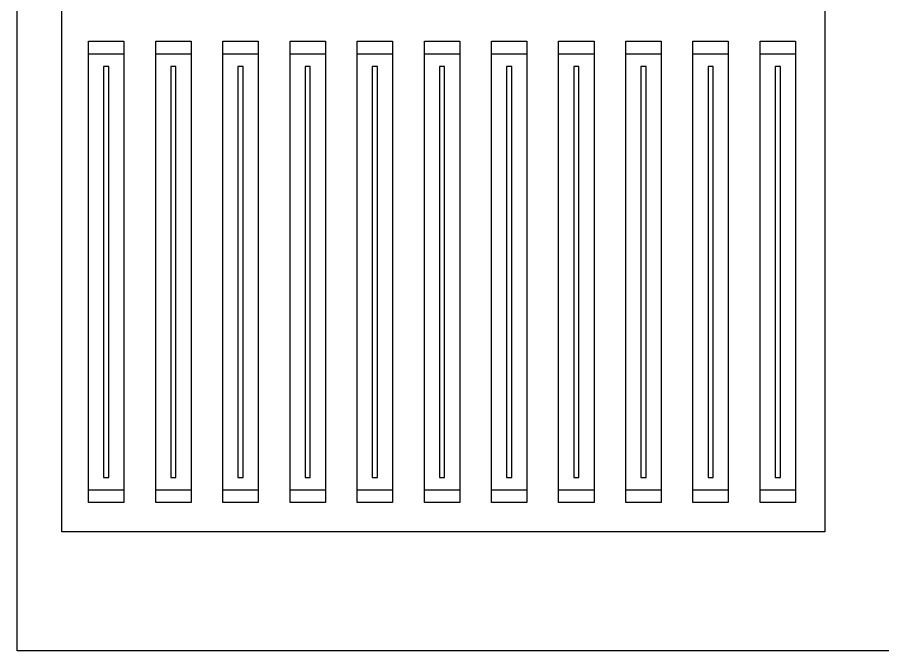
# Model space of a CAD drawing. Extents: x 0 to 96, y -48 to 0.
# Drawn here: x 0 to 32.78, y -48 to -24 of the extents above; entities that cross this region are included whole.
import ezdxf

# ---------------------------------------------------------------- set-up
doc = ezdxf.new("R2010")
doc.units = 0
doc.header["$MEASUREMENT"] = 0
doc.layers.add('LAYER_1', color=18, linetype='CONTINUOUS')

# ---------------------------------------------------------------- blocks, each defined once
blk = doc.blocks.new('BLOCK_6')
at = {"layer": 'LAYER_1', "color": 7}
blk.add_line((4.038, -41.919), (4.038, -42.389), dxfattribs=at)
blk = doc.blocks.new('BLOCK_7')
at = {"layer": 'LAYER_1', "color": 7}
blk.add_line((2.699, -42.389), (2.699, -41.919), dxfattribs=at)
blk = doc.blocks.new('BLOCK_8')
at = {"layer": 'LAYER_1', "color": 7}
blk.add_line((4.038, -42.389), (2.699, -42.389), dxfattribs=at)
blk = doc.blocks.new('BLOCK_9')
at = {"layer": 'LAYER_1', "color": 7}
blk.add_line((4.038, -24.909), (4.038, -25.379), dxfattribs=at)
blk = doc.blocks.new('BLOCK_10')
at = {"layer": 'LAYER_1', "color": 7}
blk.add_line((2.699, -25.379), (2.699, -24.909), dxfattribs=at)
blk = doc.blocks.new('BLOCK_11')
at = {"layer": 'LAYER_1', "color": 7}
blk.add_line((2.699, -24.909), (4.038, -24.909), dxfattribs=at)
blk = doc.blocks.new('BLOCK_12')
at = {"layer": 'LAYER_1', "color": 7}
blk.add_line((4.038, -25.379), (4.038, -41.919), dxfattribs=at)
blk = doc.blocks.new('BLOCK_13')
at = {"layer": 'LAYER_1', "color": 7}
blk.add_line((2.699, -25.379), (4.038, -25.379), dxfattribs=at)
blk = doc.blocks.new('BLOCK_14')
at = {"layer": 'LAYER_1', "color": 7}
blk.add_line((2.699, -41.919), (2.699, -25.379), dxfattribs=at)
blk = doc.blocks.new('BLOCK_15')
at = {"layer": 'LAYER_1', "color": 7}
blk.add_line((4.038, -41.919), (2.699, -41.919), dxfattribs=at)
blk = doc.blocks.new('BLOCK_16')
at = {"layer": 'LAYER_1', "color": 7}
blk.add_line((3.467, -41.432), (3.467, -25.865), dxfattribs=at)
blk = doc.blocks.new('BLOCK_17')
at = {"layer": 'LAYER_1', "color": 7}
blk.add_line((3.27, -41.432), (3.467, -41.432), dxfattribs=at)
blk = doc.blocks.new('BLOCK_18')
at = {"layer": 'LAYER_1', "color": 7}
blk.add_line((3.467, -25.865), (3.27, -25.865), dxfattribs=at)
blk = doc.blocks.new('BLOCK_19')
at = {"layer": 'LAYER_1', "color": 7}
blk.add_line((3.27, -25.865), (3.27, -41.432), dxfattribs=at)
blk = doc.blocks.new('BLOCK_20')
at = {"layer": 'LAYER_1', "color": 114}
blk.add_line((3.467, -41.432), (3.467, -25.865), dxfattribs=at)
blk = doc.blocks.new('BLOCK_21')
at = {"layer": 'LAYER_1', "color": 114}
blk.add_line((3.27, -41.432), (3.467, -41.432), dxfattribs=at)
blk = doc.blocks.new('BLOCK_22')
at = {"layer": 'LAYER_1', "color": 114}
blk.add_line((3.27, -25.865), (3.27, -41.432), dxfattribs=at)
blk = doc.blocks.new('BLOCK_23')
at = {"layer": 'LAYER_1', "color": 114}
blk.add_line((3.467, -25.865), (3.27, -25.865), dxfattribs=at)
blk = doc.blocks.new('BLOCK_5')
at = {"layer": 'LAYER_1'}
for name in ['BLOCK_10', 'BLOCK_11', 'BLOCK_9', 'BLOCK_13', 'BLOCK_14', 'BLOCK_12', 'BLOCK_18', 'BLOCK_19', 'BLOCK_22', 'BLOCK_23', 'BLOCK_16', 'BLOCK_20', 'BLOCK_17', 'BLOCK_21', 'BLOCK_7', 'BLOCK_15', 'BLOCK_6', 'BLOCK_8']:
    blk.add_blockref(name, (0, 0), dxfattribs=at)
blk = doc.blocks.new('BLOCK_25')
at = {"layer": 'LAYER_1', "color": 7}
blk.add_line((29.476, -41.919), (29.476, -42.389), dxfattribs=at)
blk = doc.blocks.new('BLOCK_26')
at = {"layer": 'LAYER_1', "color": 7}
blk.add_line((28.137, -42.389), (28.137, -41.919), dxfattribs=at)
blk = doc.blocks.new('BLOCK_27')
at = {"layer": 'LAYER_1', "color": 7}
blk.add_line((29.476, -42.389), (28.137, -42.389), dxfattribs=at)
blk = doc.blocks.new('BLOCK_28')
at = {"layer": 'LAYER_1', "color": 7}
blk.add_line((29.476, -24.909), (29.476, -25.379), dxfattribs=at)
blk = doc.blocks.new('BLOCK_29')
at = {"layer": 'LAYER_1', "color": 7}
blk.add_line((28.137, -25.379), (28.137, -24.909), dxfattribs=at)
blk = doc.blocks.new('BLOCK_30')
at = {"layer": 'LAYER_1', "color": 7}
blk.add_line((28.137, -24.909), (29.476, -24.909), dxfattribs=at)
blk = doc.blocks.new('BLOCK_31')
at = {"layer": 'LAYER_1', "color": 7}
blk.add_line((29.476, -25.379), (29.476, -41.919), dxfattribs=at)
blk = doc.blocks.new('BLOCK_32')
at = {"layer": 'LAYER_1', "color": 7}
blk.add_line((28.137, -25.379), (29.476, -25.379), dxfattribs=at)
blk = doc.blocks.new('BLOCK_33')
at = {"layer": 'LAYER_1', "color": 7}
blk.add_line((28.137, -41.919), (28.137, -25.379), dxfattribs=at)
blk = doc.blocks.new('BLOCK_34')
at = {"layer": 'LAYER_1', "color": 7}
blk.add_line((29.476, -41.919), (28.137, -41.919), dxfattribs=at)
blk = doc.blocks.new('BLOCK_35')
at = {"layer": 'LAYER_1', "color": 7}
blk.add_line((28.905, -41.432), (28.905, -25.865), dxfattribs=at)
blk = doc.blocks.new('BLOCK_36')
at = {"layer": 'LAYER_1', "color": 7}
blk.add_line((28.708, -41.432), (28.905, -41.432), dxfattribs=at)
blk = doc.blocks.new('BLOCK_37')
at = {"layer": 'LAYER_1', "color": 7}
blk.add_line((28.905, -25.865), (28.708, -25.865), dxfattribs=at)
blk = doc.blocks.new('BLOCK_38')
at = {"layer": 'LAYER_1', "color": 7}
blk.add_line((28.708, -25.865), (28.708, -41.432), dxfattribs=at)
blk = doc.blocks.new('BLOCK_39')
at = {"layer": 'LAYER_1', "color": 114}
blk.add_line((28.905, -41.432), (28.905, -25.865), dxfattribs=at)
blk = doc.blocks.new('BLOCK_40')
at = {"layer": 'LAYER_1', "color": 114}
blk.add_line((28.708, -41.432), (28.905, -41.432), dxfattribs=at)
blk = doc.blocks.new('BLOCK_41')
at = {"layer": 'LAYER_1', "color": 114}
blk.add_line((28.708, -25.865), (28.708, -41.432), dxfattribs=at)
blk = doc.blocks.new('BLOCK_42')
at = {"layer": 'LAYER_1', "color": 114}
blk.add_line((28.905, -25.865), (28.708, -25.865), dxfattribs=at)
blk = doc.blocks.new('BLOCK_24')
at = {"layer": 'LAYER_1'}
for name in ['BLOCK_29', 'BLOCK_30', 'BLOCK_28', 'BLOCK_32', 'BLOCK_33', 'BLOCK_31', 'BLOCK_37', 'BLOCK_38', 'BLOCK_41', 'BLOCK_42', 'BLOCK_35', 'BLOCK_39', 'BLOCK_36', 'BLOCK_40', 'BLOCK_26', 'BLOCK_34', 'BLOCK_25', 'BLOCK_27']:
    blk.add_blockref(name, (0, 0), dxfattribs=at)
blk = doc.blocks.new('BLOCK_44')
at = {"layer": 'LAYER_1', "color": 7}
blk.add_line((6.582, -41.919), (6.582, -42.389), dxfattribs=at)
blk = doc.blocks.new('BLOCK_45')
at = {"layer": 'LAYER_1', "color": 7}
blk.add_line((5.243, -42.389), (5.243, -41.919), dxfattribs=at)
blk = doc.blocks.new('BLOCK_46')
at = {"layer": 'LAYER_1', "color": 7}
blk.add_line((6.582, -42.389), (5.243, -42.389), dxfattribs=at)
blk = doc.blocks.new('BLOCK_47')
at = {"layer": 'LAYER_1', "color": 7}
blk.add_line((6.582, -24.909), (6.582, -25.379), dxfattribs=at)
blk = doc.blocks.new('BLOCK_48')
at = {"layer": 'LAYER_1', "color": 7}
blk.add_line((5.243, -25.379), (5.243, -24.909), dxfattribs=at)
blk = doc.blocks.new('BLOCK_49')
at = {"layer": 'LAYER_1', "color": 7}
blk.add_line((5.243, -24.909), (6.582, -24.909), dxfattribs=at)
blk = doc.blocks.new('BLOCK_50')
at = {"layer": 'LAYER_1', "color": 7}
blk.add_line((6.582, -25.379), (6.582, -41.919), dxfattribs=at)
blk = doc.blocks.new('BLOCK_51')
at = {"layer": 'LAYER_1', "color": 7}
blk.add_line((5.243, -25.379), (6.582, -25.379), dxfattribs=at)
blk = doc.blocks.new('BLOCK_52')
at = {"layer": 'LAYER_1', "color": 7}
blk.add_line((5.243, -41.919), (5.243, -25.379), dxfattribs=at)
blk = doc.blocks.new('BLOCK_53')
at = {"layer": 'LAYER_1', "color": 7}
blk.add_line((6.582, -41.919), (5.243, -41.919), dxfattribs=at)
blk = doc.blocks.new('BLOCK_54')
at = {"layer": 'LAYER_1', "color": 7}
blk.add_line((6.011, -41.432), (6.011, -25.865), dxfattribs=at)
blk = doc.blocks.new('BLOCK_55')
at = {"layer": 'LAYER_1', "color": 7}
blk.add_line((5.814, -41.432), (6.011, -41.432), dxfattribs=at)
blk = doc.blocks.new('BLOCK_56')
at = {"layer": 'LAYER_1', "color": 7}
blk.add_line((6.011, -25.865), (5.814, -25.865), dxfattribs=at)
blk = doc.blocks.new('BLOCK_57')
at = {"layer": 'LAYER_1', "color": 7}
blk.add_line((5.814, -25.865), (5.814, -41.432), dxfattribs=at)
blk = doc.blocks.new('BLOCK_58')
at = {"layer": 'LAYER_1', "color": 114}
blk.add_line((6.011, -41.432), (6.011, -25.865), dxfattribs=at)
blk = doc.blocks.new('BLOCK_59')
at = {"layer": 'LAYER_1', "color": 114}
blk.add_line((5.814, -41.432), (6.011, -41.432), dxfattribs=at)
blk = doc.blocks.new('BLOCK_60')
at = {"layer": 'LAYER_1', "color": 114}
blk.add_line((5.814, -25.865), (5.814, -41.432), dxfattribs=at)
blk = doc.blocks.new('BLOCK_61')
at = {"layer": 'LAYER_1', "color": 114}
blk.add_line((6.011, -25.865), (5.814, -25.865), dxfattribs=at)
blk = doc.blocks.new('BLOCK_43')
at = {"layer": 'LAYER_1'}
for name in ['BLOCK_48', 'BLOCK_49', 'BLOCK_47', 'BLOCK_51', 'BLOCK_52', 'BLOCK_50', 'BLOCK_56', 'BLOCK_57', 'BLOCK_60', 'BLOCK_61', 'BLOCK_54', 'BLOCK_58', 'BLOCK_55', 'BLOCK_59', 'BLOCK_45', 'BLOCK_53', 'BLOCK_44', 'BLOCK_46']:
    blk.add_blockref(name, (0, 0), dxfattribs=at)
blk = doc.blocks.new('BLOCK_63')
at = {"layer": 'LAYER_1', "color": 7}
blk.add_line((9.125, -41.919), (9.125, -42.389), dxfattribs=at)
blk = doc.blocks.new('BLOCK_64')
at = {"layer": 'LAYER_1', "color": 7}
blk.add_line((7.786, -42.389), (7.786, -41.919), dxfattribs=at)
blk = doc.blocks.new('BLOCK_65')
at = {"layer": 'LAYER_1', "color": 7}
blk.add_line((9.125, -42.389), (7.786, -42.389), dxfattribs=at)
blk = doc.blocks.new('BLOCK_66')
at = {"layer": 'LAYER_1', "color": 7}
blk.add_line((9.125, -24.909), (9.125, -25.379), dxfattribs=at)
blk = doc.blocks.new('BLOCK_67')
at = {"layer": 'LAYER_1', "color": 7}
blk.add_line((7.786, -25.379), (7.786, -24.909), dxfattribs=at)
blk = doc.blocks.new('BLOCK_68')
at = {"layer": 'LAYER_1', "color": 7}
blk.add_line((7.786, -24.909), (9.125, -24.909), dxfattribs=at)
blk = doc.blocks.new('BLOCK_69')
at = {"layer": 'LAYER_1', "color": 7}
blk.add_line((9.125, -25.379), (9.125, -41.919), dxfattribs=at)
blk = doc.blocks.new('BLOCK_70')
at = {"layer": 'LAYER_1', "color": 7}
blk.add_line((7.786, -25.379), (9.125, -25.379), dxfattribs=at)
blk = doc.blocks.new('BLOCK_71')
at = {"layer": 'LAYER_1', "color": 7}
blk.add_line((7.786, -41.919), (7.786, -25.379), dxfattribs=at)
blk = doc.blocks.new('BLOCK_72')
at = {"layer": 'LAYER_1', "color": 7}
blk.add_line((9.125, -41.919), (7.786, -41.919), dxfattribs=at)
blk = doc.blocks.new('BLOCK_73')
at = {"layer": 'LAYER_1', "color": 7}
blk.add_line((8.554, -41.432), (8.554, -25.865), dxfattribs=at)
blk = doc.blocks.new('BLOCK_74')
at = {"layer": 'LAYER_1', "color": 7}
blk.add_line((8.357, -41.432), (8.554, -41.432), dxfattribs=at)
blk = doc.blocks.new('BLOCK_75')
at = {"layer": 'LAYER_1', "color": 7}
blk.add_line((8.554, -25.865), (8.357, -25.865), dxfattribs=at)
blk = doc.blocks.new('BLOCK_76')
at = {"layer": 'LAYER_1', "color": 7}
blk.add_line((8.357, -25.865), (8.357, -41.432), dxfattribs=at)
blk = doc.blocks.new('BLOCK_77')
at = {"layer": 'LAYER_1', "color": 114}
blk.add_line((8.554, -41.432), (8.554, -25.865), dxfattribs=at)
blk = doc.blocks.new('BLOCK_78')
at = {"layer": 'LAYER_1', "color": 114}
blk.add_line((8.357, -41.432), (8.554, -41.432), dxfattribs=at)
blk = doc.blocks.new('BLOCK_79')
at = {"layer": 'LAYER_1', "color": 114}
blk.add_line((8.357, -25.865), (8.357, -41.432), dxfattribs=at)
blk = doc.blocks.new('BLOCK_80')
at = {"layer": 'LAYER_1', "color": 114}
blk.add_line((8.554, -25.865), (8.357, -25.865), dxfattribs=at)
blk = doc.blocks.new('BLOCK_62')
at = {"layer": 'LAYER_1'}
for name in ['BLOCK_67', 'BLOCK_68', 'BLOCK_66', 'BLOCK_70', 'BLOCK_71', 'BLOCK_69', 'BLOCK_75', 'BLOCK_76', 'BLOCK_79', 'BLOCK_80', 'BLOCK_73', 'BLOCK_77', 'BLOCK_74', 'BLOCK_78', 'BLOCK_64', 'BLOCK_72', 'BLOCK_63', 'BLOCK_65']:
    blk.add_blockref(name, (0, 0), dxfattribs=at)
blk = doc.blocks.new('BLOCK_82')
at = {"layer": 'LAYER_1', "color": 7}
blk.add_line((11.669, -41.919), (11.669, -42.389), dxfattribs=at)
blk = doc.blocks.new('BLOCK_83')
at = {"layer": 'LAYER_1', "color": 7}
blk.add_line((10.33, -42.389), (10.33, -41.919), dxfattribs=at)
blk = doc.blocks.new('BLOCK_84')
at = {"layer": 'LAYER_1', "color": 7}
blk.add_line((11.669, -42.389), (10.33, -42.389), dxfattribs=at)
blk = doc.blocks.new('BLOCK_85')
at = {"layer": 'LAYER_1', "color": 7}
blk.add_line((11.669, -24.909), (11.669, -25.379), dxfattribs=at)
blk = doc.blocks.new('BLOCK_86')
at = {"layer": 'LAYER_1', "color": 7}
blk.add_line((10.33, -25.379), (10.33, -24.909), dxfattribs=at)
blk = doc.blocks.new('BLOCK_87')
at = {"layer": 'LAYER_1', "color": 7}
blk.add_line((10.33, -24.909), (11.669, -24.909), dxfattribs=at)
blk = doc.blocks.new('BLOCK_88')
at = {"layer": 'LAYER_1', "color": 7}
blk.add_line((11.669, -25.379), (11.669, -41.919), dxfattribs=at)
blk = doc.blocks.new('BLOCK_89')
at = {"layer": 'LAYER_1', "color": 7}
blk.add_line((10.33, -25.379), (11.669, -25.379), dxfattribs=at)
blk = doc.blocks.new('BLOCK_90')
at = {"layer": 'LAYER_1', "color": 7}
blk.add_line((10.33, -41.919), (10.33, -25.379), dxfattribs=at)
blk = doc.blocks.new('BLOCK_91')
at = {"layer": 'LAYER_1', "color": 7}
blk.add_line((11.669, -41.919), (10.33, -41.919), dxfattribs=at)
blk = doc.blocks.new('BLOCK_92')
at = {"layer": 'LAYER_1', "color": 7}
blk.add_line((11.098, -41.432), (11.098, -25.865), dxfattribs=at)
blk = doc.blocks.new('BLOCK_93')
at = {"layer": 'LAYER_1', "color": 7}
blk.add_line((10.901, -41.432), (11.098, -41.432), dxfattribs=at)
blk = doc.blocks.new('BLOCK_94')
at = {"layer": 'LAYER_1', "color": 7}
blk.add_line((11.098, -25.865), (10.901, -25.865), dxfattribs=at)
blk = doc.blocks.new('BLOCK_95')
at = {"layer": 'LAYER_1', "color": 7}
blk.add_line((10.901, -25.865), (10.901, -41.432), dxfattribs=at)
blk = doc.blocks.new('BLOCK_96')
at = {"layer": 'LAYER_1', "color": 114}
blk.add_line((11.098, -41.432), (11.098, -25.865), dxfattribs=at)
blk = doc.blocks.new('BLOCK_97')
at = {"layer": 'LAYER_1', "color": 114}
blk.add_line((10.901, -41.432), (11.098, -41.432), dxfattribs=at)
blk = doc.blocks.new('BLOCK_98')
at = {"layer": 'LAYER_1', "color": 114}
blk.add_line((10.901, -25.865), (10.901, -41.432), dxfattribs=at)
blk = doc.blocks.new('BLOCK_99')
at = {"layer": 'LAYER_1', "color": 114}
blk.add_line((11.098, -25.865), (10.901, -25.865), dxfattribs=at)
blk = doc.blocks.new('BLOCK_81')
at = {"layer": 'LAYER_1'}
for name in ['BLOCK_86', 'BLOCK_87', 'BLOCK_85', 'BLOCK_89', 'BLOCK_90', 'BLOCK_88', 'BLOCK_94', 'BLOCK_95', 'BLOCK_98', 'BLOCK_99', 'BLOCK_92', 'BLOCK_96', 'BLOCK_93', 'BLOCK_97', 'BLOCK_83', 'BLOCK_91', 'BLOCK_82', 'BLOCK_84']:
    blk.add_blockref(name, (0, 0), dxfattribs=at)
blk = doc.blocks.new('BLOCK_101')
at = {"layer": 'LAYER_1', "color": 7}
blk.add_line((14.213, -41.919), (14.213, -42.389), dxfattribs=at)
blk = doc.blocks.new('BLOCK_102')
at = {"layer": 'LAYER_1', "color": 7}
blk.add_line((12.874, -42.389), (12.874, -41.919), dxfattribs=at)
blk = doc.blocks.new('BLOCK_103')
at = {"layer": 'LAYER_1', "color": 7}
blk.add_line((14.213, -42.389), (12.874, -42.389), dxfattribs=at)
blk = doc.blocks.new('BLOCK_104')
at = {"layer": 'LAYER_1', "color": 7}
blk.add_line((14.213, -24.909), (14.213, -25.379), dxfattribs=at)
blk = doc.blocks.new('BLOCK_105')
at = {"layer": 'LAYER_1', "color": 7}
blk.add_line((12.874, -25.379), (12.874, -24.909), dxfattribs=at)
blk = doc.blocks.new('BLOCK_106')
at = {"layer": 'LAYER_1', "color": 7}
blk.add_line((12.874, -24.909), (14.213, -24.909), dxfattribs=at)
blk = doc.blocks.new('BLOCK_107')
at = {"layer": 'LAYER_1', "color": 7}
blk.add_line((14.213, -25.379), (14.213, -41.919), dxfattribs=at)
blk = doc.blocks.new('BLOCK_108')
at = {"layer": 'LAYER_1', "color": 7}
blk.add_line((12.874, -25.379), (14.213, -25.379), dxfattribs=at)
blk = doc.blocks.new('BLOCK_109')
at = {"layer": 'LAYER_1', "color": 7}
blk.add_line((12.874, -41.919), (12.874, -25.379), dxfattribs=at)
blk = doc.blocks.new('BLOCK_110')
at = {"layer": 'LAYER_1', "color": 7}
blk.add_line((14.213, -41.919), (12.874, -41.919), dxfattribs=at)
blk = doc.blocks.new('BLOCK_111')
at = {"layer": 'LAYER_1', "color": 7}
blk.add_line((13.642, -41.432), (13.642, -25.865), dxfattribs=at)
blk = doc.blocks.new('BLOCK_112')
at = {"layer": 'LAYER_1', "color": 7}
blk.add_line((13.445, -41.432), (13.642, -41.432), dxfattribs=at)
blk = doc.blocks.new('BLOCK_113')
at = {"layer": 'LAYER_1', "color": 7}
blk.add_line((13.642, -25.865), (13.445, -25.865), dxfattribs=at)
blk = doc.blocks.new('BLOCK_114')
at = {"layer": 'LAYER_1', "color": 7}
blk.add_line((13.445, -25.865), (13.445, -41.432), dxfattribs=at)
blk = doc.blocks.new('BLOCK_115')
at = {"layer": 'LAYER_1', "color": 114}
blk.add_line((13.642, -41.432), (13.642, -25.865), dxfattribs=at)
blk = doc.blocks.new('BLOCK_116')
at = {"layer": 'LAYER_1', "color": 114}
blk.add_line((13.445, -41.432), (13.642, -41.432), dxfattribs=at)
blk = doc.blocks.new('BLOCK_117')
at = {"layer": 'LAYER_1', "color": 114}
blk.add_line((13.445, -25.865), (13.445, -41.432), dxfattribs=at)
blk = doc.blocks.new('BLOCK_118')
at = {"layer": 'LAYER_1', "color": 114}
blk.add_line((13.642, -25.865), (13.445, -25.865), dxfattribs=at)
blk = doc.blocks.new('BLOCK_100')
at = {"layer": 'LAYER_1'}
for name in ['BLOCK_105', 'BLOCK_106', 'BLOCK_104', 'BLOCK_108', 'BLOCK_109', 'BLOCK_107', 'BLOCK_113', 'BLOCK_114', 'BLOCK_117', 'BLOCK_118', 'BLOCK_111', 'BLOCK_115', 'BLOCK_112', 'BLOCK_116', 'BLOCK_102', 'BLOCK_110', 'BLOCK_101', 'BLOCK_103']:
    blk.add_blockref(name, (0, 0), dxfattribs=at)
blk = doc.blocks.new('BLOCK_120')
at = {"layer": 'LAYER_1', "color": 7}
blk.add_line((16.757, -41.919), (16.757, -42.389), dxfattribs=at)
blk = doc.blocks.new('BLOCK_121')
at = {"layer": 'LAYER_1', "color": 7}
blk.add_line((15.418, -42.389), (15.418, -41.919), dxfattribs=at)
blk = doc.blocks.new('BLOCK_122')
at = {"layer": 'LAYER_1', "color": 7}
blk.add_line((16.757, -42.389), (15.418, -42.389), dxfattribs=at)
blk = doc.blocks.new('BLOCK_123')
at = {"layer": 'LAYER_1', "color": 7}
blk.add_line((16.757, -24.909), (16.757, -25.379), dxfattribs=at)
blk = doc.blocks.new('BLOCK_124')
at = {"layer": 'LAYER_1', "color": 7}
blk.add_line((15.418, -25.379), (15.418, -24.909), dxfattribs=at)
blk = doc.blocks.new('BLOCK_125')
at = {"layer": 'LAYER_1', "color": 7}
blk.add_line((15.418, -24.909), (16.757, -24.909), dxfattribs=at)
blk = doc.blocks.new('BLOCK_126')
at = {"layer": 'LAYER_1', "color": 7}
blk.add_line((16.757, -25.379), (16.757, -41.919), dxfattribs=at)
blk = doc.blocks.new('BLOCK_127')
at = {"layer": 'LAYER_1', "color": 7}
blk.add_line((15.418, -25.379), (16.757, -25.379), dxfattribs=at)
blk = doc.blocks.new('BLOCK_128')
at = {"layer": 'LAYER_1', "color": 7}
blk.add_line((15.418, -41.919), (15.418, -25.379), dxfattribs=at)
blk = doc.blocks.new('BLOCK_129')
at = {"layer": 'LAYER_1', "color": 7}
blk.add_line((16.757, -41.919), (15.418, -41.919), dxfattribs=at)
blk = doc.blocks.new('BLOCK_130')
at = {"layer": 'LAYER_1', "color": 7}
blk.add_line((16.186, -41.432), (16.186, -25.865), dxfattribs=at)
blk = doc.blocks.new('BLOCK_131')
at = {"layer": 'LAYER_1', "color": 7}
blk.add_line((15.989, -41.432), (16.186, -41.432), dxfattribs=at)
blk = doc.blocks.new('BLOCK_132')
at = {"layer": 'LAYER_1', "color": 7}
blk.add_line((16.186, -25.865), (15.989, -25.865), dxfattribs=at)
blk = doc.blocks.new('BLOCK_133')
at = {"layer": 'LAYER_1', "color": 7}
blk.add_line((15.989, -25.865), (15.989, -41.432), dxfattribs=at)
blk = doc.blocks.new('BLOCK_134')
at = {"layer": 'LAYER_1', "color": 114}
blk.add_line((16.186, -41.432), (16.186, -25.865), dxfattribs=at)
blk = doc.blocks.new('BLOCK_135')
at = {"layer": 'LAYER_1', "color": 114}
blk.add_line((15.989, -41.432), (16.186, -41.432), dxfattribs=at)
blk = doc.blocks.new('BLOCK_136')
at = {"layer": 'LAYER_1', "color": 114}
blk.add_line((15.989, -25.865), (15.989, -41.432), dxfattribs=at)
blk = doc.blocks.new('BLOCK_137')
at = {"layer": 'LAYER_1', "color": 114}
blk.add_line((16.186, -25.865), (15.989, -25.865), dxfattribs=at)
blk = doc.blocks.new('BLOCK_119')
at = {"layer": 'LAYER_1'}
for name in ['BLOCK_124', 'BLOCK_125', 'BLOCK_123', 'BLOCK_127', 'BLOCK_128', 'BLOCK_126', 'BLOCK_132', 'BLOCK_133', 'BLOCK_136', 'BLOCK_137', 'BLOCK_130', 'BLOCK_134', 'BLOCK_131', 'BLOCK_135', 'BLOCK_121', 'BLOCK_129', 'BLOCK_120', 'BLOCK_122']:
    blk.add_blockref(name, (0, 0), dxfattribs=at)
blk = doc.blocks.new('BLOCK_139')
at = {"layer": 'LAYER_1', "color": 7}
blk.add_line((19.301, -41.919), (19.301, -42.389), dxfattribs=at)
blk = doc.blocks.new('BLOCK_140')
at = {"layer": 'LAYER_1', "color": 7}
blk.add_line((17.962, -42.389), (17.962, -41.919), dxfattribs=at)
blk = doc.blocks.new('BLOCK_141')
at = {"layer": 'LAYER_1', "color": 7}
blk.add_line((19.301, -42.389), (17.962, -42.389), dxfattribs=at)
blk = doc.blocks.new('BLOCK_142')
at = {"layer": 'LAYER_1', "color": 7}
blk.add_line((19.301, -24.909), (19.301, -25.379), dxfattribs=at)
blk = doc.blocks.new('BLOCK_143')
at = {"layer": 'LAYER_1', "color": 7}
blk.add_line((17.962, -25.379), (17.962, -24.909), dxfattribs=at)
blk = doc.blocks.new('BLOCK_144')
at = {"layer": 'LAYER_1', "color": 7}
blk.add_line((17.962, -24.909), (19.301, -24.909), dxfattribs=at)
blk = doc.blocks.new('BLOCK_145')
at = {"layer": 'LAYER_1', "color": 7}
blk.add_line((19.301, -25.379), (19.301, -41.919), dxfattribs=at)
blk = doc.blocks.new('BLOCK_146')
at = {"layer": 'LAYER_1', "color": 7}
blk.add_line((17.962, -25.379), (19.301, -25.379), dxfattribs=at)
blk = doc.blocks.new('BLOCK_147')
at = {"layer": 'LAYER_1', "color": 7}
blk.add_line((17.962, -41.919), (17.962, -25.379), dxfattribs=at)
blk = doc.blocks.new('BLOCK_148')
at = {"layer": 'LAYER_1', "color": 7}
blk.add_line((19.301, -41.919), (17.962, -41.919), dxfattribs=at)
blk = doc.blocks.new('BLOCK_149')
at = {"layer": 'LAYER_1', "color": 7}
blk.add_line((18.73, -41.432), (18.73, -25.865), dxfattribs=at)
blk = doc.blocks.new('BLOCK_150')
at = {"layer": 'LAYER_1', "color": 7}
blk.add_line((18.533, -41.432), (18.73, -41.432), dxfattribs=at)
blk = doc.blocks.new('BLOCK_151')
at = {"layer": 'LAYER_1', "color": 7}
blk.add_line((18.73, -25.865), (18.533, -25.865), dxfattribs=at)
blk = doc.blocks.new('BLOCK_152')
at = {"layer": 'LAYER_1', "color": 7}
blk.add_line((18.533, -25.865), (18.533, -41.432), dxfattribs=at)
blk = doc.blocks.new('BLOCK_153')
at = {"layer": 'LAYER_1', "color": 114}
blk.add_line((18.73, -41.432), (18.73, -25.865), dxfattribs=at)
blk = doc.blocks.new('BLOCK_154')
at = {"layer": 'LAYER_1', "color": 114}
blk.add_line((18.533, -41.432), (18.73, -41.432), dxfattribs=at)
blk = doc.blocks.new('BLOCK_155')
at = {"layer": 'LAYER_1', "color": 114}
blk.add_line((18.533, -25.865), (18.533, -41.432), dxfattribs=at)
blk = doc.blocks.new('BLOCK_156')
at = {"layer": 'LAYER_1', "color": 114}
blk.add_line((18.73, -25.865), (18.533, -25.865), dxfattribs=at)
blk = doc.blocks.new('BLOCK_138')
at = {"layer": 'LAYER_1'}
for name in ['BLOCK_143', 'BLOCK_144', 'BLOCK_142', 'BLOCK_146', 'BLOCK_147', 'BLOCK_145', 'BLOCK_151', 'BLOCK_152', 'BLOCK_155', 'BLOCK_156', 'BLOCK_149', 'BLOCK_153', 'BLOCK_150', 'BLOCK_154', 'BLOCK_140', 'BLOCK_148', 'BLOCK_139', 'BLOCK_141']:
    blk.add_blockref(name, (0, 0), dxfattribs=at)
blk = doc.blocks.new('BLOCK_158')
at = {"layer": 'LAYER_1', "color": 7}
blk.add_line((21.845, -41.919), (21.845, -42.389), dxfattribs=at)
blk = doc.blocks.new('BLOCK_159')
at = {"layer": 'LAYER_1', "color": 7}
blk.add_line((20.506, -42.389), (20.506, -41.919), dxfattribs=at)
blk = doc.blocks.new('BLOCK_160')
at = {"layer": 'LAYER_1', "color": 7}
blk.add_line((21.845, -42.389), (20.506, -42.389), dxfattribs=at)
blk = doc.blocks.new('BLOCK_161')
at = {"layer": 'LAYER_1', "color": 7}
blk.add_line((21.845, -24.909), (21.845, -25.379), dxfattribs=at)
blk = doc.blocks.new('BLOCK_162')
at = {"layer": 'LAYER_1', "color": 7}
blk.add_line((20.506, -25.379), (20.506, -24.909), dxfattribs=at)
blk = doc.blocks.new('BLOCK_163')
at = {"layer": 'LAYER_1', "color": 7}
blk.add_line((20.506, -24.909), (21.845, -24.909), dxfattribs=at)
blk = doc.blocks.new('BLOCK_164')
at = {"layer": 'LAYER_1', "color": 7}
blk.add_line((21.845, -25.379), (21.845, -41.919), dxfattribs=at)
blk = doc.blocks.new('BLOCK_165')
at = {"layer": 'LAYER_1', "color": 7}
blk.add_line((20.506, -25.379), (21.845, -25.379), dxfattribs=at)
blk = doc.blocks.new('BLOCK_166')
at = {"layer": 'LAYER_1', "color": 7}
blk.add_line((20.506, -41.919), (20.506, -25.379), dxfattribs=at)
blk = doc.blocks.new('BLOCK_167')
at = {"layer": 'LAYER_1', "color": 7}
blk.add_line((21.845, -41.919), (20.506, -41.919), dxfattribs=at)
blk = doc.blocks.new('BLOCK_168')
at = {"layer": 'LAYER_1', "color": 7}
blk.add_line((21.274, -41.432), (21.274, -25.865), dxfattribs=at)
blk = doc.blocks.new('BLOCK_169')
at = {"layer": 'LAYER_1', "color": 7}
blk.add_line((21.077, -41.432), (21.274, -41.432), dxfattribs=at)
blk = doc.blocks.new('BLOCK_170')
at = {"layer": 'LAYER_1', "color": 7}
blk.add_line((21.274, -25.865), (21.077, -25.865), dxfattribs=at)
blk = doc.blocks.new('BLOCK_171')
at = {"layer": 'LAYER_1', "color": 7}
blk.add_line((21.077, -25.865), (21.077, -41.432), dxfattribs=at)
blk = doc.blocks.new('BLOCK_172')
at = {"layer": 'LAYER_1', "color": 114}
blk.add_line((21.274, -41.432), (21.274, -25.865), dxfattribs=at)
blk = doc.blocks.new('BLOCK_173')
at = {"layer": 'LAYER_1', "color": 114}
blk.add_line((21.077, -41.432), (21.274, -41.432), dxfattribs=at)
blk = doc.blocks.new('BLOCK_174')
at = {"layer": 'LAYER_1', "color": 114}
blk.add_line((21.077, -25.865), (21.077, -41.432), dxfattribs=at)
blk = doc.blocks.new('BLOCK_175')
at = {"layer": 'LAYER_1', "color": 114}
blk.add_line((21.274, -25.865), (21.077, -25.865), dxfattribs=at)
blk = doc.blocks.new('BLOCK_157')
at = {"layer": 'LAYER_1'}
for name in ['BLOCK_162', 'BLOCK_163', 'BLOCK_161', 'BLOCK_165', 'BLOCK_166', 'BLOCK_164', 'BLOCK_170', 'BLOCK_171', 'BLOCK_174', 'BLOCK_175', 'BLOCK_168', 'BLOCK_172', 'BLOCK_169', 'BLOCK_173', 'BLOCK_159', 'BLOCK_167', 'BLOCK_158', 'BLOCK_160']:
    blk.add_blockref(name, (0, 0), dxfattribs=at)
blk = doc.blocks.new('BLOCK_177')
at = {"layer": 'LAYER_1', "color": 7}
blk.add_line((24.389, -41.919), (24.389, -42.389), dxfattribs=at)
blk = doc.blocks.new('BLOCK_178')
at = {"layer": 'LAYER_1', "color": 7}
blk.add_line((23.05, -42.389), (23.05, -41.919), dxfattribs=at)
blk = doc.blocks.new('BLOCK_179')
at = {"layer": 'LAYER_1', "color": 7}
blk.add_line((24.389, -42.389), (23.05, -42.389), dxfattribs=at)
blk = doc.blocks.new('BLOCK_180')
at = {"layer": 'LAYER_1', "color": 7}
blk.add_line((24.389, -24.909), (24.389, -25.379), dxfattribs=at)
blk = doc.blocks.new('BLOCK_181')
at = {"layer": 'LAYER_1', "color": 7}
blk.add_line((23.05, -25.379), (23.05, -24.909), dxfattribs=at)
blk = doc.blocks.new('BLOCK_182')
at = {"layer": 'LAYER_1', "color": 7}
blk.add_line((23.05, -24.909), (24.389, -24.909), dxfattribs=at)
blk = doc.blocks.new('BLOCK_183')
at = {"layer": 'LAYER_1', "color": 7}
blk.add_line((24.389, -25.379), (24.389, -41.919), dxfattribs=at)
blk = doc.blocks.new('BLOCK_184')
at = {"layer": 'LAYER_1', "color": 7}
blk.add_line((23.05, -25.379), (24.389, -25.379), dxfattribs=at)
blk = doc.blocks.new('BLOCK_185')
at = {"layer": 'LAYER_1', "color": 7}
blk.add_line((23.05, -41.919), (23.05, -25.379), dxfattribs=at)
blk = doc.blocks.new('BLOCK_186')
at = {"layer": 'LAYER_1', "color": 7}
blk.add_line((24.389, -41.919), (23.05, -41.919), dxfattribs=at)
blk = doc.blocks.new('BLOCK_187')
at = {"layer": 'LAYER_1', "color": 7}
blk.add_line((23.818, -41.432), (23.818, -25.865), dxfattribs=at)
blk = doc.blocks.new('BLOCK_188')
at = {"layer": 'LAYER_1', "color": 7}
blk.add_line((23.621, -41.432), (23.818, -41.432), dxfattribs=at)
blk = doc.blocks.new('BLOCK_189')
at = {"layer": 'LAYER_1', "color": 7}
blk.add_line((23.818, -25.865), (23.621, -25.865), dxfattribs=at)
blk = doc.blocks.new('BLOCK_190')
at = {"layer": 'LAYER_1', "color": 7}
blk.add_line((23.621, -25.865), (23.621, -41.432), dxfattribs=at)
blk = doc.blocks.new('BLOCK_191')
at = {"layer": 'LAYER_1', "color": 114}
blk.add_line((23.818, -41.432), (23.818, -25.865), dxfattribs=at)
blk = doc.blocks.new('BLOCK_192')
at = {"layer": 'LAYER_1', "color": 114}
blk.add_line((23.621, -41.432), (23.818, -41.432), dxfattribs=at)
blk = doc.blocks.new('BLOCK_193')
at = {"layer": 'LAYER_1', "color": 114}
blk.add_line((23.621, -25.865), (23.621, -41.432), dxfattribs=at)
blk = doc.blocks.new('BLOCK_194')
at = {"layer": 'LAYER_1', "color": 114}
blk.add_line((23.818, -25.865), (23.621, -25.865), dxfattribs=at)
blk = doc.blocks.new('BLOCK_176')
at = {"layer": 'LAYER_1'}
for name in ['BLOCK_181', 'BLOCK_182', 'BLOCK_180', 'BLOCK_184', 'BLOCK_185', 'BLOCK_183', 'BLOCK_189', 'BLOCK_190', 'BLOCK_193', 'BLOCK_194', 'BLOCK_187', 'BLOCK_191', 'BLOCK_188', 'BLOCK_192', 'BLOCK_178', 'BLOCK_186', 'BLOCK_177', 'BLOCK_179']:
    blk.add_blockref(name, (0, 0), dxfattribs=at)
blk = doc.blocks.new('BLOCK_196')
at = {"layer": 'LAYER_1', "color": 7}
blk.add_line((26.933, -41.919), (26.933, -42.389), dxfattribs=at)
blk = doc.blocks.new('BLOCK_197')
at = {"layer": 'LAYER_1', "color": 7}
blk.add_line((25.594, -42.389), (25.594, -41.919), dxfattribs=at)
blk = doc.blocks.new('BLOCK_198')
at = {"layer": 'LAYER_1', "color": 7}
blk.add_line((26.933, -42.389), (25.594, -42.389), dxfattribs=at)
blk = doc.blocks.new('BLOCK_199')
at = {"layer": 'LAYER_1', "color": 7}
blk.add_line((26.933, -24.909), (26.933, -25.379), dxfattribs=at)
blk = doc.blocks.new('BLOCK_200')
at = {"layer": 'LAYER_1', "color": 7}
blk.add_line((25.594, -25.379), (25.594, -24.909), dxfattribs=at)
blk = doc.blocks.new('BLOCK_201')
at = {"layer": 'LAYER_1', "color": 7}
blk.add_line((25.594, -24.909), (26.933, -24.909), dxfattribs=at)
blk = doc.blocks.new('BLOCK_202')
at = {"layer": 'LAYER_1', "color": 7}
blk.add_line((26.933, -25.379), (26.933, -41.919), dxfattribs=at)
blk = doc.blocks.new('BLOCK_203')
at = {"layer": 'LAYER_1', "color": 7}
blk.add_line((25.594, -25.379), (26.933, -25.379), dxfattribs=at)
blk = doc.blocks.new('BLOCK_204')
at = {"layer": 'LAYER_1', "color": 7}
blk.add_line((25.594, -41.919), (25.594, -25.379), dxfattribs=at)
blk = doc.blocks.new('BLOCK_205')
at = {"layer": 'LAYER_1', "color": 7}
blk.add_line((26.933, -41.919), (25.594, -41.919), dxfattribs=at)
blk = doc.blocks.new('BLOCK_206')
at = {"layer": 'LAYER_1', "color": 7}
blk.add_line((26.362, -41.432), (26.362, -25.865), dxfattribs=at)
blk = doc.blocks.new('BLOCK_207')
at = {"layer": 'LAYER_1', "color": 7}
blk.add_line((26.165, -41.432), (26.362, -41.432), dxfattribs=at)
blk = doc.blocks.new('BLOCK_208')
at = {"layer": 'LAYER_1', "color": 7}
blk.add_line((26.362, -25.865), (26.165, -25.865), dxfattribs=at)
blk = doc.blocks.new('BLOCK_209')
at = {"layer": 'LAYER_1', "color": 7}
blk.add_line((26.165, -25.865), (26.165, -41.432), dxfattribs=at)
blk = doc.blocks.new('BLOCK_210')
at = {"layer": 'LAYER_1', "color": 114}
blk.add_line((26.362, -41.432), (26.362, -25.865), dxfattribs=at)
blk = doc.blocks.new('BLOCK_211')
at = {"layer": 'LAYER_1', "color": 114}
blk.add_line((26.165, -41.432), (26.362, -41.432), dxfattribs=at)
blk = doc.blocks.new('BLOCK_212')
at = {"layer": 'LAYER_1', "color": 114}
blk.add_line((26.165, -25.865), (26.165, -41.432), dxfattribs=at)
blk = doc.blocks.new('BLOCK_213')
at = {"layer": 'LAYER_1', "color": 114}
blk.add_line((26.362, -25.865), (26.165, -25.865), dxfattribs=at)
blk = doc.blocks.new('BLOCK_195')
at = {"layer": 'LAYER_1'}
for name in ['BLOCK_200', 'BLOCK_201', 'BLOCK_199', 'BLOCK_203', 'BLOCK_204', 'BLOCK_202', 'BLOCK_208', 'BLOCK_209', 'BLOCK_212', 'BLOCK_213', 'BLOCK_206', 'BLOCK_210', 'BLOCK_207', 'BLOCK_211', 'BLOCK_197', 'BLOCK_205', 'BLOCK_196', 'BLOCK_198']:
    blk.add_blockref(name, (0, 0), dxfattribs=at)
blk = doc.blocks.new('BLOCK_4')
at = {"layer": 'LAYER_1'}
for name in ['BLOCK_5', 'BLOCK_43', 'BLOCK_62', 'BLOCK_81', 'BLOCK_100', 'BLOCK_119', 'BLOCK_138', 'BLOCK_157', 'BLOCK_176', 'BLOCK_195', 'BLOCK_24']:
    blk.add_blockref(name, (0, 0), dxfattribs=at)
blk = doc.blocks.new('BLOCK_3')
at = {"layer": 'LAYER_1', "color": 7}
blk.add_lwpolyline([(30.588, -4.5), (30.588, -43.5), (1.681, -43.5), (1.681, -4.5)], close=True, dxfattribs=at)
at = {"layer": 'LAYER_1'}
blk.add_blockref('BLOCK_4', (0, 0), dxfattribs=at)
blk = doc.blocks.new('BLOCK_2')
at = {"layer": 'LAYER_1'}
blk.add_blockref('BLOCK_3', (0, 0), dxfattribs=at)

msp = doc.modelspace()

# ---------------------------------------------------------------- linework, layer by layer
at = {"layer": 'LAYER_1', "color": 7}
msp.add_lwpolyline([(96, -48), (0, -48), (0, 0), (96, 0)], close=True, dxfattribs=at)

# ---------------------------------------------------------------- block references
at = {"layer": 'LAYER_1'}
msp.add_blockref('BLOCK_2', (0, 0), dxfattribs=at)

doc.saveas('drawing.dxf')
